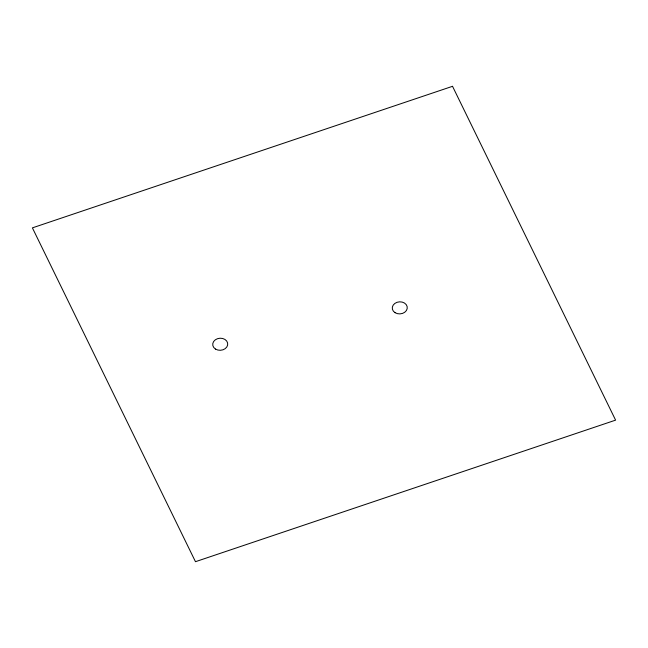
<?xml version="1.0" encoding="UTF-8"?>
<svg xmlns="http://www.w3.org/2000/svg" width="648" height="648" viewBox="0 0 648 648"><rect width="100%" height="100%" fill="white"/><g stroke="black" fill="none" stroke-linecap="round" stroke-linejoin="round"><path stroke-width="0.97" d="M452.531 86.306L32.4 227.861L195.469 561.695L615.6 420.139L452.531 86.306M395.061 312.684A7.517 6.035 -4 0 0 407.187 308.602A7.517 6.035 -4 0 0 397.054 302.3A7.517 6.035 -4 0 0 395.061 312.684M215.509 349.078A7.517 6.035 -4 0 0 227.642 344.995A7.517 6.035 -4 0 0 217.501 338.693A7.517 6.035 -4 0 0 215.509 349.078"/></g></svg>
